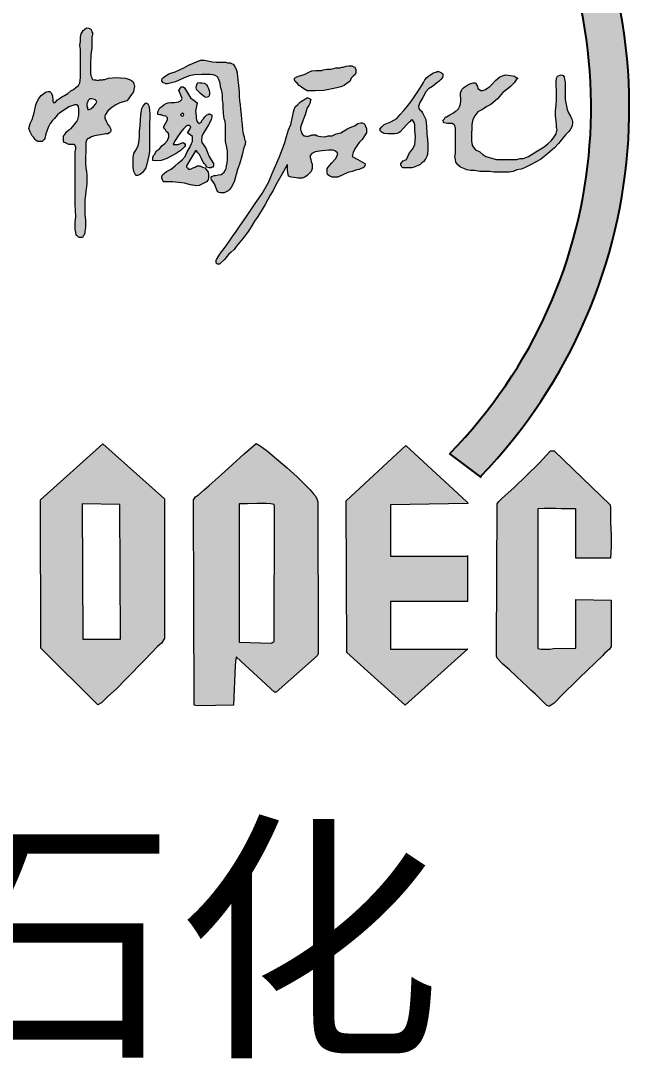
# Model space of a CAD drawing. Extents: x 24843 to 27502, y -10108 to -7552.
# Drawn here: x 27257.91 to 27264.95, y -8410.87 to -8398.87 of the extents above; entities that cross this region are included whole.
import ezdxf

# ---------------------------------------------------------------- set-up
doc = ezdxf.new("R2010")
doc.units = 0
doc.layers.get('0').update_dxf_attribs({"linetype": 'CONTINUOUS'})
doc.styles.add('CORPORATION', font='simhei.ttf')

msp = doc.modelspace()

# ---------------------------------------------------------------- hatches: boundary and pattern name
h = msp.add_hatch(color=1)
h.paths.add_polyline_path([(27262.876, -8403.876), (27263.232, -8404.144, 1.781679), (27252.968, -8401.864), (27253.296, -8401.435, -1.737502)])
h.paths.add_polyline_path([(27253.748, -8402.555), (27253.556, -8403.108, 0.097177), (27255.167, -8404.848), (27255.167, -8404.29, -0.098964)])
h = msp.add_hatch(color=0)
h.paths.add_polyline_path([(27258.939, -8400.091), (27258.921, -8400.068), (27258.905, -8400.039), (27258.893, -8400.01), (27258.886, -8399.998), (27258.886, -8399.981), (27258.886, -8399.969), (27258.893, -8399.952), (27258.921, -8399.911), (27258.968, -8399.871), (27259.014, -8399.842), (27259.06, -8399.819), (27259.101, -8399.807), (27259.142, -8399.796), (27259.159, -8399.772), (27259.177, -8399.749), (27259.193, -8399.72), (27259.217, -8399.691), (27259.223, -8399.662), (27259.228, -8399.628), (27259.223, -8399.598), (27259.212, -8399.575), (27259.193, -8399.558), (27259.17, -8399.547), (27259.124, -8399.534), (27259.067, -8399.529), (27259.021, -8399.523), (27258.974, -8399.529), (27258.927, -8399.534), (27258.886, -8399.547), (27258.869, -8399.547), (27258.858, -8399.553), (27258.84, -8399.553), (27258.823, -8399.553), (27258.8, -8399.558), (27258.782, -8399.553), (27258.759, -8399.553), (27258.742, -8399.547), (27258.736, -8399.534), (27258.73, -8399.518), (27258.725, -8399.5), (27258.719, -8399.476), (27258.719, -8399.43), (27258.719, -8399.372), (27258.725, -8399.262), (27258.736, -8399.181), (27258.736, -8399.141), (27258.736, -8399.094), (27258.736, -8399.06), (27258.742, -8399.025), (27258.742, -8399.007), (27258.736, -8398.996), (27258.73, -8398.979), (27258.725, -8398.967), (27258.702, -8398.955), (27258.672, -8398.95), (27258.655, -8398.967), (27258.637, -8398.979), (27258.625, -8399.002), (27258.614, -8399.019), (27258.603, -8399.06), (27258.603, -8399.107), (27258.597, -8399.152), (27258.603, -8399.199), (27258.603, -8399.269), (27258.603, -8399.337), (27258.603, -8399.407), (27258.603, -8399.471), (27258.603, -8399.529), (27258.597, -8399.587), (27258.58, -8399.616), (27258.551, -8399.639), (27258.522, -8399.662), (27258.493, -8399.68), (27258.458, -8399.709), (27258.418, -8399.732), (27258.389, -8399.749), (27258.36, -8399.767), (27258.337, -8399.783), (27258.313, -8399.813), (27258.302, -8399.813), (27258.29, -8399.813), (27258.29, -8399.807), (27258.284, -8399.802), (27258.284, -8399.79), (27258.279, -8399.732), (27258.261, -8399.697), (27258.249, -8399.686), (27258.232, -8399.686), (27258.209, -8399.691), (27258.18, -8399.709), (27258.151, -8399.732), (27258.122, -8399.767), (27258.104, -8399.802), (27258.088, -8399.842), (27258.069, -8399.935), (27258.046, -8400.01), (27258.023, -8400.056), (27258.006, -8400.114), (27258.018, -8400.144), (27258.046, -8400.201), (27258.064, -8400.218), (27258.081, -8400.242), (27258.093, -8400.254), (27258.111, -8400.265), (27258.127, -8400.265), (27258.151, -8400.265), (27258.162, -8400.265), (27258.174, -8400.254), (27258.185, -8400.242), (27258.192, -8400.23), (27258.203, -8400.178), (27258.214, -8400.144), (27258.232, -8400.102), (27258.255, -8400.056), (27258.279, -8400.021), (27258.302, -8399.998), (27258.337, -8399.958), (27258.365, -8399.935), (27258.406, -8399.905), (27258.47, -8399.865), (27258.504, -8399.853), (27258.539, -8399.842), (27258.551, -8399.842), (27258.562, -8399.842), (27258.574, -8399.848), (27258.58, -8399.859), (27258.586, -8399.894), (27258.586, -8399.923), (27258.586, -8399.958), (27258.58, -8399.981), (27258.574, -8400.01), (27258.562, -8400.033), (27258.533, -8400.074), (27258.498, -8400.114), (27258.47, -8400.132), (27258.441, -8400.155), (27258.429, -8400.173), (27258.418, -8400.189), (27258.406, -8400.201), (27258.406, -8400.218), (27258.406, -8400.242), (27258.406, -8400.254), (27258.412, -8400.276), (27258.423, -8400.276), (27258.446, -8400.288), (27258.47, -8400.3), (27258.498, -8400.3), (27258.522, -8400.3), (27258.533, -8400.3), (27258.539, -8400.305), (27258.544, -8400.317), (27258.551, -8400.328), (27258.551, -8400.351), (27258.544, -8400.386), (27258.544, -8400.439), (27258.544, -8400.485), (27258.544, -8400.549), (27258.544, -8400.589), (27258.544, -8400.734), (27258.544, -8400.861), (27258.544, -8400.996), (27258.551, -8401.134), (27258.544, -8401.198), (27258.544, -8401.279), (27258.551, -8401.32), (27258.556, -8401.348), (27258.567, -8401.359), (27258.58, -8401.371), (27258.591, -8401.378), (27258.603, -8401.378), (27258.62, -8401.378), (27258.632, -8401.371), (27258.637, -8401.359), (27258.649, -8401.342), (27258.655, -8401.308), (27258.661, -8401.261), (27258.661, -8401.174), (27258.655, -8401.105), (27258.655, -8401.053), (27258.655, -8400.996), (27258.655, -8400.938), (27258.661, -8400.885), (27258.667, -8400.838), (27258.672, -8400.791), (27258.678, -8400.746), (27258.678, -8400.7), (27258.678, -8400.653), (27258.672, -8400.613), (27258.667, -8400.572), (27258.661, -8400.519), (27258.661, -8400.45), (27258.667, -8400.375), (27258.667, -8400.317), (27258.667, -8400.276), (27258.672, -8400.254), (27258.678, -8400.242), (27258.69, -8400.23), (27258.702, -8400.23), (27258.73, -8400.212), (27258.765, -8400.201), (27258.835, -8400.189), (27258.898, -8400.178), (27258.921, -8400.178), (27258.939, -8400.166), (27258.95, -8400.155), (27258.956, -8400.144), (27258.956, -8400.132), (27258.95, -8400.114)])
h.paths.add_polyline_path([(27258.702, -8399.894), (27258.69, -8399.894), (27258.684, -8399.882), (27258.684, -8399.871), (27258.678, -8399.859), (27258.678, -8399.83), (27258.684, -8399.813), (27258.695, -8399.79), (27258.714, -8399.772), (27258.736, -8399.772), (27258.765, -8399.778), (27258.777, -8399.783), (27258.782, -8399.79), (27258.788, -8399.796), (27258.794, -8399.807), (27258.782, -8399.83), (27258.753, -8399.859), (27258.725, -8399.888)], flags=16)
h = msp.add_hatch(color=0)
h.paths.add_polyline_path([(27259.403, -8400.23), (27259.403, -8400.178), (27259.403, -8400.114), (27259.403, -8400.051), (27259.408, -8399.998), (27259.408, -8399.952), (27259.403, -8399.9), (27259.397, -8399.853), (27259.385, -8399.83), (27259.362, -8399.819), (27259.345, -8399.836), (27259.327, -8399.859), (27259.316, -8399.882), (27259.309, -8399.905), (27259.304, -8399.958), (27259.298, -8400.016), (27259.293, -8400.079), (27259.287, -8400.144), (27259.287, -8400.212), (27259.281, -8400.276), (27259.27, -8400.317), (27259.246, -8400.364), (27259.223, -8400.404), (27259.212, -8400.45), (27259.212, -8400.496), (27259.212, -8400.561), (27259.223, -8400.613), (27259.24, -8400.653), (27259.246, -8400.658), (27259.263, -8400.658), (27259.293, -8400.647), (27259.321, -8400.624), (27259.345, -8400.595), (27259.362, -8400.572), (27259.373, -8400.526), (27259.385, -8400.479), (27259.397, -8400.428), (27259.403, -8400.386), (27259.403, -8400.34), (27259.403, -8400.3)])
h.paths.add_polyline_path([(27260.087, -8400.647), (27260.08, -8400.619), (27260.063, -8400.595), (27260.045, -8400.572), (27260.016, -8400.561), (27259.987, -8400.549), (27259.953, -8400.549), (27259.93, -8400.561), (27259.907, -8400.572), (27259.877, -8400.584), (27259.854, -8400.584), (27259.843, -8400.572), (27259.838, -8400.572), (27259.831, -8400.561), (27259.831, -8400.549), (27259.883, -8400.462), (27259.935, -8400.375), (27259.941, -8400.375), (27259.947, -8400.375), (27259.964, -8400.398), (27259.982, -8400.416), (27260.005, -8400.462), (27260.022, -8400.503), (27260.034, -8400.519), (27260.052, -8400.537), (27260.068, -8400.561), (27260.092, -8400.572), (27260.103, -8400.572), (27260.115, -8400.572), (27260.126, -8400.561), (27260.138, -8400.561), (27260.144, -8400.537), (27260.144, -8400.519), (27260.115, -8400.479), (27260.092, -8400.439), (27260.074, -8400.393), (27260.057, -8400.351), (27260.045, -8400.328), (27260.029, -8400.305), (27260.01, -8400.276), (27260.005, -8400.254), (27260.01, -8400.207), (27260.022, -8400.173), (27260.052, -8400.132), (27260.087, -8400.074), (27260.103, -8400.039), (27260.115, -8400.01), (27260.126, -8399.981), (27260.126, -8399.958), (27260.121, -8399.958), (27260.11, -8399.952), (27260.098, -8399.946), (27260.087, -8399.946), (27260.08, -8399.952), (27260.068, -8399.958), (27260.045, -8399.981), (27260.029, -8400.004), (27260.01, -8400.021), (27259.999, -8400.044), (27259.987, -8400.051), (27259.982, -8400.056), (27259.971, -8400.051), (27259.964, -8400.044), (27259.953, -8400.033), (27259.947, -8400.016), (27259.941, -8399.993), (27259.941, -8399.969), (27259.935, -8399.916), (27259.941, -8399.877), (27259.947, -8399.853), (27259.953, -8399.825), (27259.953, -8399.819), (27259.919, -8399.79), (27259.877, -8399.761), (27259.843, -8399.702), (27259.808, -8399.644), (27259.791, -8399.633), (27259.767, -8399.633), (27259.756, -8399.651), (27259.744, -8399.674), (27259.756, -8399.709), (27259.773, -8399.749), (27259.78, -8399.767), (27259.773, -8399.783), (27259.761, -8399.796), (27259.738, -8399.807), (27259.691, -8399.813), (27259.646, -8399.813), (27259.617, -8399.819), (27259.594, -8399.825), (27259.57, -8399.842), (27259.547, -8399.859), (27259.524, -8399.877), (27259.512, -8399.9), (27259.5, -8399.923), (27259.5, -8399.952), (27259.519, -8399.958), (27259.536, -8399.958), (27259.565, -8399.969), (27259.594, -8399.974), (27259.6, -8399.981), (27259.611, -8399.993), (27259.611, -8400.004), (27259.611, -8400.016), (27259.589, -8400.056), (27259.57, -8400.091), (27259.57, -8400.102), (27259.576, -8400.121), (27259.589, -8400.132), (27259.6, -8400.155), (27259.617, -8400.166), (27259.623, -8400.178), (27259.628, -8400.189), (27259.628, -8400.212), (27259.611, -8400.254), (27259.582, -8400.288), (27259.547, -8400.317), (27259.519, -8400.351), (27259.484, -8400.375), (27259.461, -8400.416), (27259.449, -8400.428), (27259.442, -8400.45), (27259.442, -8400.473), (27259.442, -8400.485), (27259.489, -8400.491), (27259.536, -8400.485), (27259.605, -8400.462), (27259.71, -8400.404), (27259.756, -8400.375), (27259.796, -8400.34), (27259.808, -8400.328), (27259.814, -8400.317), (27259.814, -8400.3), (27259.808, -8400.288), (27259.791, -8400.276), (27259.761, -8400.288), (27259.733, -8400.3), (27259.71, -8400.3), (27259.691, -8400.3), (27259.675, -8400.3), (27259.691, -8400.265), (27259.733, -8400.201), (27259.773, -8400.144), (27259.802, -8400.114), (27259.819, -8400.097), (27259.843, -8400.079), (27259.854, -8400.079), (27259.866, -8400.079), (27259.877, -8400.091), (27259.883, -8400.097), (27259.866, -8400.132), (27259.843, -8400.166), (27259.872, -8400.189), (27259.901, -8400.207), (27259.901, -8400.23), (27259.901, -8400.265), (27259.889, -8400.288), (27259.872, -8400.328), (27259.838, -8400.386), (27259.814, -8400.439), (27259.78, -8400.479), (27259.738, -8400.514), (27259.698, -8400.549), (27259.652, -8400.584), (27259.6, -8400.613), (27259.553, -8400.653), (27259.547, -8400.67), (27259.547, -8400.688), (27259.553, -8400.711), (27259.559, -8400.717), (27259.57, -8400.734), (27259.582, -8400.734), (27259.623, -8400.734), (27259.669, -8400.734), (27259.738, -8400.74), (27259.808, -8400.746), (27259.877, -8400.768), (27259.947, -8400.78), (27259.976, -8400.775), (27260.022, -8400.752), (27260.063, -8400.734), (27260.08, -8400.711), (27260.087, -8400.677)])
h.paths.add_polyline_path([(27259.791, -8399.974), (27259.773, -8399.969), (27259.761, -8399.958), (27259.773, -8399.946), (27259.785, -8399.935), (27259.796, -8399.946), (27259.802, -8399.952), (27259.796, -8399.958)], flags=16)
h.paths.add_polyline_path([(27260.422, -8399.518), (27260.417, -8399.471), (27260.405, -8399.43), (27260.387, -8399.395), (27260.37, -8399.372), (27260.353, -8399.361), (27260.335, -8399.356), (27260.306, -8399.356), (27260.283, -8399.349), (27260.225, -8399.349), (27260.179, -8399.349), (27260.133, -8399.343), (27260.092, -8399.337), (27260.04, -8399.326), (27259.993, -8399.326), (27259.947, -8399.343), (27259.901, -8399.361), (27259.854, -8399.384), (27259.802, -8399.413), (27259.75, -8399.437), (27259.698, -8399.46), (27259.663, -8399.471), (27259.628, -8399.483), (27259.594, -8399.5), (27259.565, -8399.523), (27259.553, -8399.534), (27259.547, -8399.547), (27259.547, -8399.564), (27259.553, -8399.575), (27259.559, -8399.587), (27259.576, -8399.592), (27259.594, -8399.598), (27259.611, -8399.598), (27259.657, -8399.587), (27259.703, -8399.575), (27259.796, -8399.534), (27259.861, -8399.506), (27259.924, -8399.495), (27260.01, -8399.489), (27260.057, -8399.489), (27260.103, -8399.489), (27260.138, -8399.495), (27260.162, -8399.5), (27260.191, -8399.518), (27260.207, -8399.547), (27260.22, -8399.592), (27260.225, -8399.633), (27260.237, -8399.668), (27260.243, -8399.697), (27260.248, -8399.738), (27260.248, -8399.783), (27260.254, -8399.83), (27260.254, -8399.871), (27260.26, -8399.94), (27260.265, -8400.004), (27260.278, -8400.033), (27260.283, -8400.068), (27260.283, -8400.097), (27260.283, -8400.121), (27260.283, -8400.189), (27260.283, -8400.265), (27260.294, -8400.317), (27260.306, -8400.375), (27260.306, -8400.398), (27260.306, -8400.428), (27260.306, -8400.473), (27260.301, -8400.514), (27260.294, -8400.549), (27260.289, -8400.577), (27260.278, -8400.6), (27260.265, -8400.619), (27260.248, -8400.636), (27260.231, -8400.647), (27260.202, -8400.653), (27260.168, -8400.658), (27260.15, -8400.658), (27260.133, -8400.665), (27260.121, -8400.67), (27260.115, -8400.682), (27260.115, -8400.694), (27260.121, -8400.711), (27260.138, -8400.734), (27260.156, -8400.757), (27260.173, -8400.804), (27260.193, -8400.849), (27260.196, -8400.849), (27260.207, -8400.856), (27260.225, -8400.861), (27260.248, -8400.861), (27260.265, -8400.861), (27260.289, -8400.849), (27260.312, -8400.838), (27260.329, -8400.821), (27260.347, -8400.798), (27260.382, -8400.734), (27260.405, -8400.647), (27260.422, -8400.589), (27260.445, -8400.526), (27260.464, -8400.462), (27260.48, -8400.404), (27260.486, -8400.364), (27260.498, -8400.328), (27260.509, -8400.3), (27260.515, -8400.265), (27260.503, -8400.242), (27260.498, -8400.212), (27260.486, -8400.178), (27260.48, -8400.132), (27260.475, -8400.074), (27260.469, -8400.01), (27260.464, -8399.952), (27260.456, -8399.894), (27260.451, -8399.842), (27260.445, -8399.79), (27260.44, -8399.744), (27260.44, -8399.691), (27260.434, -8399.616)])
h.paths.add_polyline_path([(27260.063, -8399.61), (27260.052, -8399.598), (27260.034, -8399.592), (27260.01, -8399.587), (27259.987, -8399.587), (27259.964, -8399.581), (27259.953, -8399.598), (27259.947, -8399.621), (27259.941, -8399.639), (27259.947, -8399.662), (27259.993, -8399.709), (27260.04, -8399.749), (27260.057, -8399.755), (27260.08, -8399.749), (27260.092, -8399.738), (27260.098, -8399.72), (27260.098, -8399.697), (27260.092, -8399.674), (27260.087, -8399.651), (27260.074, -8399.628)], flags=17)
h = msp.add_hatch(color=0)
h.paths.add_polyline_path([(27261.737, -8399.534), (27261.76, -8399.511), (27261.784, -8399.489), (27261.79, -8399.471), (27261.79, -8399.448), (27261.79, -8399.43), (27261.784, -8399.419), (27261.778, -8399.407), (27261.766, -8399.401), (27261.743, -8399.39), (27261.708, -8399.39), (27261.68, -8399.395), (27261.645, -8399.407), (27261.627, -8399.407), (27261.611, -8399.413), (27261.558, -8399.413), (27261.506, -8399.43), (27261.459, -8399.43), (27261.413, -8399.437), (27261.396, -8399.442), (27261.373, -8399.442), (27261.326, -8399.442), (27261.28, -8399.448), (27261.245, -8399.465), (27261.21, -8399.483), (27261.181, -8399.495), (27261.14, -8399.506), (27261.106, -8399.518), (27261.082, -8399.534), (27261.082, -8399.553), (27261.089, -8399.57), (27261.112, -8399.592), (27261.134, -8399.616), (27261.187, -8399.656), (27261.228, -8399.68), (27261.273, -8399.68), (27261.32, -8399.68), (27261.419, -8399.674), (27261.517, -8399.656), (27261.569, -8399.644), (27261.616, -8399.633), (27261.657, -8399.616), (27261.691, -8399.592), (27261.721, -8399.57)])
h.paths.add_polyline_path([(27261.32, -8400.386), (27261.396, -8400.375), (27261.477, -8400.364), (27261.529, -8400.364), (27261.546, -8400.375), (27261.564, -8400.386), (27261.575, -8400.393), (27261.581, -8400.404), (27261.575, -8400.428), (27261.558, -8400.462), (27261.511, -8400.514), (27261.471, -8400.561), (27261.459, -8400.577), (27261.459, -8400.6), (27261.459, -8400.624), (27261.464, -8400.647), (27261.477, -8400.658), (27261.488, -8400.665), (27261.5, -8400.67), (27261.517, -8400.677), (27261.546, -8400.677), (27261.581, -8400.677), (27261.639, -8400.653), (27261.697, -8400.624), (27261.749, -8400.613), (27261.802, -8400.595), (27261.83, -8400.589), (27261.853, -8400.577), (27261.876, -8400.572), (27261.888, -8400.561), (27261.899, -8400.537), (27261.894, -8400.519), (27261.813, -8400.473), (27261.749, -8400.439), (27261.76, -8400.393), (27261.778, -8400.351), (27261.802, -8400.317), (27261.83, -8400.276), (27261.865, -8400.242), (27261.899, -8400.189), (27261.912, -8400.166), (27261.912, -8400.132), (27261.912, -8400.114), (27261.899, -8400.079), (27261.894, -8400.068), (27261.883, -8400.056), (27261.865, -8400.051), (27261.848, -8400.051), (27261.813, -8400.056), (27261.784, -8400.079), (27261.697, -8400.114), (27261.616, -8400.166), (27261.564, -8400.178), (27261.517, -8400.201), (27261.471, -8400.201), (27261.43, -8400.212), (27261.384, -8400.207), (27261.344, -8400.201), (27261.326, -8400.189), (27261.303, -8400.189), (27261.28, -8400.189), (27261.257, -8400.201), (27261.245, -8400.201), (27261.228, -8400.207), (27261.204, -8400.201), (27261.187, -8400.201), (27261.176, -8400.189), (27261.164, -8400.173), (27261.158, -8400.144), (27261.152, -8400.132), (27261.152, -8400.102), (27261.158, -8400.079), (27261.181, -8400.016), (27261.204, -8399.958), (27261.215, -8399.916), (27261.228, -8399.877), (27261.245, -8399.848), (27261.262, -8399.819), (27261.262, -8399.802), (27261.268, -8399.778), (27261.262, -8399.772), (27261.25, -8399.767), (27261.234, -8399.761), (27261.222, -8399.761), (27261.187, -8399.783), (27261.152, -8399.807), (27261.118, -8399.836), (27261.089, -8399.865), (27261.077, -8399.894), (27261.071, -8399.923), (27261.054, -8399.998), (27261.037, -8400.068), (27261.013, -8400.132), (27260.99, -8400.207), (27260.967, -8400.276), (27260.943, -8400.351), (27260.904, -8400.45), (27260.862, -8400.549), (27260.822, -8400.636), (27260.782, -8400.734), (27260.706, -8400.868), (27260.619, -8400.996), (27260.532, -8401.122), (27260.445, -8401.25), (27260.405, -8401.308), (27260.364, -8401.366), (27260.324, -8401.423), (27260.278, -8401.487), (27260.225, -8401.557), (27260.179, -8401.632), (27260.173, -8401.643), (27260.173, -8401.655), (27260.173, -8401.666), (27260.179, -8401.678), (27260.191, -8401.685), (27260.202, -8401.685), (27260.214, -8401.685), (27260.22, -8401.678), (27260.271, -8401.632), (27260.317, -8401.575), (27260.347, -8401.545), (27260.382, -8401.517), (27260.405, -8401.482), (27260.428, -8401.452), (27260.486, -8401.383), (27260.538, -8401.32), (27260.566, -8401.273), (27260.59, -8401.232), (27260.619, -8401.187), (27260.647, -8401.145), (27260.694, -8401.07), (27260.741, -8400.996), (27260.77, -8400.943), (27260.799, -8400.885), (27260.833, -8400.833), (27260.862, -8400.775), (27260.909, -8400.694), (27260.955, -8400.613), (27260.978, -8400.572), (27260.996, -8400.537), (27261.001, -8400.537), (27261.001, -8400.6), (27261.013, -8400.665), (27261.043, -8400.677), (27261.077, -8400.682), (27261.123, -8400.688), (27261.169, -8400.688), (27261.199, -8400.677), (27261.228, -8400.658), (27261.25, -8400.636), (27261.273, -8400.613), (27261.286, -8400.577), (27261.286, -8400.549), (27261.286, -8400.526), (27261.273, -8400.496), (27261.268, -8400.473), (27261.262, -8400.45), (27261.262, -8400.428), (27261.28, -8400.404)])
h = msp.add_hatch(color=0)
h.paths.add_polyline_path([(27262.56, -8399.935), (27262.549, -8399.916), (27262.531, -8399.9), (27262.52, -8399.882), (27262.514, -8399.859), (27262.531, -8399.813), (27262.566, -8399.755), (27262.601, -8399.691), (27262.63, -8399.656), (27262.677, -8399.628), (27262.728, -8399.587), (27262.751, -8399.57), (27262.774, -8399.547), (27262.793, -8399.523), (27262.798, -8399.506), (27262.798, -8399.495), (27262.798, -8399.483), (27262.787, -8399.476), (27262.78, -8399.471), (27262.758, -8399.46), (27262.735, -8399.453), (27262.735, -8399.46), (27262.728, -8399.46), (27262.723, -8399.46), (27262.716, -8399.465), (27262.688, -8399.471), (27262.658, -8399.489), (27262.635, -8399.506), (27262.612, -8399.523), (27262.589, -8399.553), (27262.572, -8399.581), (27262.537, -8399.639), (27262.502, -8399.697), (27262.462, -8399.755), (27262.427, -8399.807), (27262.386, -8399.859), (27262.346, -8399.905), (27262.305, -8399.952), (27262.265, -8399.998), (27262.195, -8400.039), (27262.12, -8400.068), (27262.09, -8400.097), (27262.067, -8400.121), (27262.074, -8400.144), (27262.085, -8400.155), (27262.103, -8400.166), (27262.12, -8400.173), (27262.161, -8400.178), (27262.201, -8400.178), (27262.236, -8400.178), (27262.265, -8400.173), (27262.288, -8400.166), (27262.305, -8400.155), (27262.339, -8400.114), (27262.375, -8400.074), (27262.392, -8400.056), (27262.41, -8400.039), (27262.421, -8400.033), (27262.427, -8400.021), (27262.439, -8400.016), (27262.45, -8400.021), (27262.467, -8400.044), (27262.474, -8400.074), (27262.474, -8400.102), (27262.474, -8400.132), (27262.479, -8400.212), (27262.474, -8400.3), (27262.45, -8400.351), (27262.41, -8400.398), (27262.392, -8400.439), (27262.375, -8400.473), (27262.339, -8400.491), (27262.311, -8400.519), (27262.311, -8400.537), (27262.316, -8400.549), (27262.323, -8400.561), (27262.334, -8400.572), (27262.369, -8400.572), (27262.404, -8400.572), (27262.439, -8400.572), (27262.467, -8400.561), (27262.502, -8400.549), (27262.531, -8400.537), (27262.555, -8400.514), (27262.577, -8400.496), (27262.589, -8400.479), (27262.601, -8400.462), (27262.612, -8400.439), (27262.618, -8400.416), (27262.624, -8400.351), (27262.624, -8400.3), (27262.618, -8400.242), (27262.612, -8400.178), (27262.607, -8400.091), (27262.601, -8400.01), (27262.583, -8399.974)])
h.paths.add_polyline_path([(27263.169, -8399.969), (27263.203, -8399.923), (27263.256, -8399.894), (27263.308, -8399.859), (27263.354, -8399.836), (27263.43, -8399.772), (27263.493, -8399.697), (27263.539, -8399.662), (27263.58, -8399.628), (27263.603, -8399.604), (27263.621, -8399.587), (27263.638, -8399.564), (27263.655, -8399.541), (27263.661, -8399.541), (27263.661, -8399.529), (27263.644, -8399.523), (27263.626, -8399.511), (27263.58, -8399.5), (27263.522, -8399.495), (27263.487, -8399.506), (27263.458, -8399.518), (27263.406, -8399.558), (27263.366, -8399.604), (27263.342, -8399.628), (27263.319, -8399.644), (27263.291, -8399.662), (27263.261, -8399.674), (27263.238, -8399.674), (27263.221, -8399.662), (27263.203, -8399.651), (27263.198, -8399.628), (27263.186, -8399.61), (27263.18, -8399.592), (27263.169, -8399.587), (27263.151, -8399.587), (27263.111, -8399.598), (27263.076, -8399.616), (27263.053, -8399.633), (27263.035, -8399.644), (27263.018, -8399.662), (27263.012, -8399.674), (27263, -8399.702), (27263, -8399.732), (27263.007, -8399.767), (27263.007, -8399.796), (27263, -8399.83), (27262.989, -8399.865), (27262.978, -8399.888), (27262.96, -8399.905), (27262.942, -8399.916), (27262.919, -8399.935), (27262.879, -8399.958), (27262.839, -8399.981), (27262.827, -8399.981), (27262.816, -8400.004), (27262.804, -8400.016), (27262.798, -8400.021), (27262.804, -8400.039), (27262.809, -8400.051), (27262.85, -8400.056), (27262.89, -8400.056), (27262.907, -8400.056), (27262.926, -8400.068), (27262.937, -8400.079), (27262.942, -8400.114), (27262.942, -8400.178), (27262.942, -8400.242), (27262.942, -8400.305), (27262.942, -8400.375), (27262.942, -8400.404), (27262.937, -8400.439), (27262.942, -8400.473), (27262.949, -8400.503), (27262.971, -8400.537), (27263, -8400.561), (27263.042, -8400.577), (27263.076, -8400.595), (27263.117, -8400.6), (27263.163, -8400.6), (27263.227, -8400.613), (27263.291, -8400.613), (27263.342, -8400.613), (27263.389, -8400.619), (27263.475, -8400.619), (27263.563, -8400.619), (27263.61, -8400.613), (27263.655, -8400.595), (27263.702, -8400.584), (27263.743, -8400.572), (27263.812, -8400.537), (27263.87, -8400.503), (27263.928, -8400.473), (27263.986, -8400.428), (27264.037, -8400.386), (27264.089, -8400.34), (27264.136, -8400.288), (27264.183, -8400.23), (27264.217, -8400.189), (27264.252, -8400.155), (27264.27, -8400.132), (27264.287, -8400.102), (27264.293, -8400.079), (27264.299, -8400.056), (27264.299, -8400.039), (27264.293, -8400.016), (27264.287, -8399.998), (27264.275, -8399.974), (27264.252, -8399.935), (27264.236, -8399.894), (27264.223, -8399.836), (27264.212, -8399.778), (27264.212, -8399.714), (27264.212, -8399.628), (27264.212, -8399.581), (27264.206, -8399.547), (27264.2, -8399.518), (27264.189, -8399.5), (27264.165, -8399.495), (27264.142, -8399.5), (27264.125, -8399.511), (27264.113, -8399.534), (27264.108, -8399.575), (27264.108, -8399.621), (27264.113, -8399.668), (27264.113, -8399.709), (27264.113, -8399.778), (27264.108, -8399.842), (27264.101, -8399.911), (27264.101, -8399.974), (27264.108, -8400.021), (27264.113, -8400.079), (27264.113, -8400.102), (27264.119, -8400.132), (27264.113, -8400.155), (27264.108, -8400.178), (27264.084, -8400.212), (27264.055, -8400.254), (27264.015, -8400.288), (27263.968, -8400.328), (27263.875, -8400.386), (27263.788, -8400.439), (27263.759, -8400.45), (27263.731, -8400.462), (27263.691, -8400.462), (27263.655, -8400.473), (27263.61, -8400.473), (27263.557, -8400.473), (27263.51, -8400.473), (27263.458, -8400.473), (27263.418, -8400.473), (27263.377, -8400.462), (27263.337, -8400.45), (27263.296, -8400.439), (27263.261, -8400.416), (27263.227, -8400.386), (27263.203, -8400.375), (27263.18, -8400.364), (27263.157, -8400.34), (27263.14, -8400.317), (27263.134, -8400.288), (27263.128, -8400.254), (27263.128, -8400.207), (27263.128, -8400.173), (27263.134, -8400.114), (27263.134, -8400.068), (27263.145, -8400.01)])
h = msp.add_hatch(color=0)
h.paths.add_polyline_path([(27259.576, -8404.402), (27258.863, -8403.765), (27258.14, -8404.414), (27258.146, -8406.128), (27258.805, -8406.783), (27258.846, -8406.76), (27258.921, -8406.69), (27259.021, -8406.598), (27259.13, -8406.488), (27259.351, -8406.261), (27259.495, -8406.111), (27259.542, -8406.07), (27259.576, -8406.018)])
h.paths.add_polyline_path([(27258.625, -8404.46), (27259.06, -8404.466), (27259.067, -8406.025), (27258.632, -8406.025)], flags=16)
h = msp.add_hatch(color=0)
h.paths.add_polyline_path([(27261.35, -8404.472), (27261.35, -8404.437), (27261.338, -8404.402), (27261.326, -8404.372), (27261.297, -8404.338), (27261.262, -8404.298), (27261.215, -8404.251), (27261.112, -8404.147), (27260.996, -8404.042), (27260.874, -8403.938), (27260.77, -8403.851), (27260.683, -8403.788), (27260.636, -8403.759), (27260.498, -8403.881), (27260.364, -8404.002), (27260.231, -8404.123), (27260.092, -8404.245), (27260.034, -8404.298), (27259.971, -8404.356), (27259.935, -8404.379), (27259.912, -8404.414), (27259.919, -8406.79), (27259.959, -8406.795), (27260.375, -8406.79), (27260.393, -8406.332), (27260.399, -8406.285), (27260.405, -8406.233), (27260.411, -8406.233), (27260.851, -8406.638), (27260.868, -8406.638), (27261.344, -8406.216), (27261.355, -8406.192), (27261.355, -8406.158), (27261.355, -8406.122), (27261.355, -8406.094)])
h.paths.add_polyline_path([(27260.44, -8406.059), (27260.44, -8404.466), (27260.44, -8404.46), (27260.538, -8404.46), (27260.647, -8404.454), (27260.7, -8404.454), (27260.752, -8404.454), (27260.805, -8404.46), (27260.846, -8404.466), (27260.851, -8404.489), (27260.851, -8404.512), (27260.846, -8406.048), (27260.828, -8406.064), (27260.81, -8406.07)], flags=16)
for points in [[(27262.19, -8405.59), (27263.081, -8405.59), (27263.081, -8405.063), (27262.19, -8405.063), (27262.19, -8404.472), (27263.088, -8404.454), (27263.088, -8404.449), (27263.076, -8404.437), (27262.369, -8403.782), (27261.68, -8404.425), (27261.685, -8406.18), (27262.363, -8406.79), (27263.081, -8406.14), (27262.19, -8406.14)], [(27263.898, -8404.518), (27263.968, -8404.512), (27264.032, -8404.512), (27264.101, -8404.512), (27264.171, -8404.518), (27264.258, -8404.518), (27264.338, -8404.518), (27264.338, -8405.086), (27264.739, -8405.086), (27264.745, -8404.952), (27264.745, -8404.813), (27264.739, -8404.68), (27264.739, -8404.547), (27264.739, -8404.506), (27264.733, -8404.472), (27264.084, -8403.846), (27264.066, -8403.846), (27264.044, -8403.846), (27263.91, -8403.99), (27263.765, -8404.13), (27263.621, -8404.268), (27263.475, -8404.402), (27263.447, -8404.43), (27263.424, -8404.46), (27263.418, -8406.128), (27263.418, -8406.158), (27263.418, -8406.187), (27263.418, -8406.222), (27263.424, -8406.245), (27263.493, -8406.313), (27263.568, -8406.378), (27263.644, -8406.452), (27263.719, -8406.523), (27263.771, -8406.569), (27263.817, -8406.615), (27263.87, -8406.662), (27263.916, -8406.709), (27263.94, -8406.731), (27263.968, -8406.76), (27263.998, -8406.79), (27264.02, -8406.801), (27264.032, -8406.801), (27264.05, -8406.79), (27264.084, -8406.766), (27264.119, -8406.731), (27264.159, -8406.69), (27264.241, -8406.609), (27264.293, -8406.557), (27264.38, -8406.471), (27264.472, -8406.383), (27264.559, -8406.297), (27264.646, -8406.216), (27264.669, -8406.192), (27264.699, -8406.164), (27264.727, -8406.14), (27264.745, -8406.111), (27264.745, -8405.572), (27264.338, -8405.566), (27264.338, -8406.128), (27264.078, -8406.134), (27264.037, -8406.14), (27263.986, -8406.14), (27263.934, -8406.14), (27263.898, -8406.134)]]:
    msp.add_hatch(color=0).paths.add_polyline_path(points)

# ---------------------------------------------------------------- linework, layer by layer
at = {"color": 1}
msp.add_line((27263.244, -8404.153), (27262.876, -8403.876), dxfattribs=at)
at = {"color": 0, "lineweight": 0}
for points in [[(27258.672, -8398.95), (27258.702, -8398.955), (27258.725, -8398.967), (27258.73, -8398.979), (27258.736, -8398.996), (27258.742, -8399.007), (27258.742, -8399.025), (27258.736, -8399.06), (27258.736, -8399.094), (27258.736, -8399.141), (27258.736, -8399.181), (27258.725, -8399.262), (27258.719, -8399.372), (27258.719, -8399.43), (27258.719, -8399.476), (27258.725, -8399.5), (27258.73, -8399.518), (27258.736, -8399.534), (27258.742, -8399.547), (27258.759, -8399.553), (27258.782, -8399.553), (27258.8, -8399.558), (27258.823, -8399.553), (27258.84, -8399.553), (27258.858, -8399.553), (27258.869, -8399.547), (27258.886, -8399.547), (27258.927, -8399.534), (27258.974, -8399.529), (27259.021, -8399.523), (27259.067, -8399.529), (27259.124, -8399.534), (27259.17, -8399.547), (27259.193, -8399.558), (27259.212, -8399.575), (27259.223, -8399.598), (27259.228, -8399.628), (27259.223, -8399.662), (27259.217, -8399.691), (27259.193, -8399.72), (27259.177, -8399.749), (27259.159, -8399.772), (27259.142, -8399.796), (27259.101, -8399.807), (27259.06, -8399.819), (27259.014, -8399.842), (27258.968, -8399.871), (27258.921, -8399.911), (27258.893, -8399.952), (27258.886, -8399.969), (27258.886, -8399.981), (27258.886, -8399.998), (27258.893, -8400.01), (27258.905, -8400.039), (27258.921, -8400.068), (27258.939, -8400.091), (27258.95, -8400.114), (27258.956, -8400.132), (27258.956, -8400.144), (27258.95, -8400.155), (27258.939, -8400.166), (27258.921, -8400.178), (27258.898, -8400.178), (27258.835, -8400.189), (27258.765, -8400.201), (27258.73, -8400.212), (27258.702, -8400.23), (27258.69, -8400.23), (27258.678, -8400.242), (27258.672, -8400.254), (27258.667, -8400.276), (27258.667, -8400.317), (27258.667, -8400.375), (27258.661, -8400.45), (27258.661, -8400.519), (27258.667, -8400.572), (27258.672, -8400.613), (27258.678, -8400.653), (27258.678, -8400.7), (27258.678, -8400.746), (27258.672, -8400.791), (27258.667, -8400.838), (27258.661, -8400.885), (27258.655, -8400.938), (27258.655, -8400.996), (27258.655, -8401.053), (27258.655, -8401.105), (27258.661, -8401.174), (27258.661, -8401.261), (27258.655, -8401.308), (27258.649, -8401.342), (27258.637, -8401.359), (27258.632, -8401.371), (27258.62, -8401.378), (27258.603, -8401.378), (27258.591, -8401.378), (27258.58, -8401.371), (27258.567, -8401.359), (27258.556, -8401.348), (27258.551, -8401.32), (27258.544, -8401.279), (27258.544, -8401.198), (27258.551, -8401.134), (27258.544, -8400.996), (27258.544, -8400.861), (27258.544, -8400.734), (27258.544, -8400.589), (27258.544, -8400.549), (27258.544, -8400.485), (27258.544, -8400.439), (27258.544, -8400.386), (27258.551, -8400.351), (27258.551, -8400.328), (27258.544, -8400.317), (27258.539, -8400.305), (27258.533, -8400.3), (27258.522, -8400.3), (27258.498, -8400.3), (27258.47, -8400.3), (27258.446, -8400.288), (27258.423, -8400.276), (27258.412, -8400.276), (27258.406, -8400.254), (27258.406, -8400.242), (27258.406, -8400.218), (27258.406, -8400.201), (27258.418, -8400.189), (27258.429, -8400.173), (27258.441, -8400.155), (27258.47, -8400.132), (27258.498, -8400.114), (27258.533, -8400.074), (27258.562, -8400.033), (27258.574, -8400.01), (27258.58, -8399.981), (27258.586, -8399.958), (27258.586, -8399.923), (27258.586, -8399.894), (27258.58, -8399.859), (27258.574, -8399.848), (27258.562, -8399.842), (27258.551, -8399.842), (27258.539, -8399.842), (27258.504, -8399.853), (27258.47, -8399.865), (27258.406, -8399.905), (27258.365, -8399.935), (27258.337, -8399.958), (27258.302, -8399.998), (27258.279, -8400.021), (27258.255, -8400.056), (27258.232, -8400.102), (27258.214, -8400.144), (27258.203, -8400.178), (27258.192, -8400.23), (27258.185, -8400.242), (27258.174, -8400.254), (27258.162, -8400.265), (27258.151, -8400.265), (27258.127, -8400.265), (27258.111, -8400.265), (27258.093, -8400.254), (27258.081, -8400.242), (27258.064, -8400.218), (27258.046, -8400.201), (27258.018, -8400.144), (27258.006, -8400.114), (27258.023, -8400.056), (27258.046, -8400.01), (27258.069, -8399.935), (27258.088, -8399.842), (27258.104, -8399.802), (27258.122, -8399.767), (27258.151, -8399.732), (27258.18, -8399.709), (27258.209, -8399.691), (27258.232, -8399.686), (27258.249, -8399.686), (27258.261, -8399.697), (27258.279, -8399.732), (27258.284, -8399.79), (27258.284, -8399.802), (27258.29, -8399.807), (27258.29, -8399.813), (27258.302, -8399.813), (27258.313, -8399.813), (27258.337, -8399.783), (27258.36, -8399.767), (27258.389, -8399.749), (27258.418, -8399.732), (27258.458, -8399.709), (27258.493, -8399.68), (27258.522, -8399.662), (27258.551, -8399.639), (27258.58, -8399.616), (27258.597, -8399.587), (27258.603, -8399.529), (27258.603, -8399.471), (27258.603, -8399.407), (27258.603, -8399.337), (27258.603, -8399.269), (27258.603, -8399.199), (27258.597, -8399.152), (27258.603, -8399.107), (27258.603, -8399.06), (27258.614, -8399.019), (27258.625, -8399.002), (27258.637, -8398.979), (27258.655, -8398.967), (27258.672, -8398.95)], [(27259.993, -8399.326), (27260.04, -8399.326), (27260.092, -8399.337), (27260.133, -8399.343), (27260.179, -8399.349), (27260.225, -8399.349), (27260.283, -8399.349), (27260.306, -8399.356), (27260.335, -8399.356), (27260.353, -8399.361), (27260.37, -8399.372), (27260.387, -8399.395), (27260.405, -8399.43), (27260.417, -8399.471), (27260.422, -8399.518), (27260.434, -8399.616), (27260.44, -8399.691), (27260.44, -8399.744), (27260.445, -8399.79), (27260.451, -8399.842), (27260.456, -8399.894), (27260.464, -8399.952), (27260.469, -8400.01), (27260.475, -8400.074), (27260.48, -8400.132), (27260.486, -8400.178), (27260.498, -8400.212), (27260.503, -8400.242), (27260.515, -8400.265), (27260.509, -8400.3), (27260.498, -8400.328), (27260.486, -8400.364), (27260.48, -8400.404), (27260.464, -8400.462), (27260.445, -8400.526), (27260.422, -8400.589), (27260.405, -8400.647), (27260.382, -8400.734), (27260.347, -8400.798), (27260.329, -8400.821), (27260.312, -8400.838), (27260.289, -8400.849), (27260.265, -8400.861), (27260.248, -8400.861), (27260.225, -8400.861), (27260.207, -8400.856), (27260.196, -8400.849), (27260.191, -8400.849), (27260.191, -8400.844), (27260.173, -8400.804), (27260.156, -8400.757), (27260.138, -8400.734), (27260.121, -8400.711), (27260.115, -8400.694), (27260.115, -8400.682), (27260.121, -8400.67), (27260.133, -8400.665), (27260.15, -8400.658), (27260.168, -8400.658), (27260.202, -8400.653), (27260.231, -8400.647), (27260.248, -8400.636), (27260.265, -8400.619), (27260.278, -8400.6), (27260.289, -8400.577), (27260.294, -8400.549), (27260.301, -8400.514), (27260.306, -8400.473), (27260.306, -8400.428), (27260.306, -8400.398), (27260.306, -8400.375), (27260.294, -8400.317), (27260.283, -8400.265), (27260.283, -8400.189), (27260.283, -8400.121), (27260.283, -8400.097), (27260.283, -8400.068), (27260.278, -8400.033), (27260.265, -8400.004), (27260.26, -8399.94), (27260.254, -8399.871), (27260.254, -8399.83), (27260.248, -8399.783), (27260.248, -8399.738), (27260.243, -8399.697), (27260.237, -8399.668), (27260.225, -8399.633), (27260.22, -8399.592), (27260.207, -8399.547), (27260.191, -8399.518), (27260.162, -8399.5), (27260.138, -8399.495), (27260.103, -8399.489), (27260.057, -8399.489), (27260.01, -8399.489), (27259.924, -8399.495), (27259.861, -8399.506), (27259.796, -8399.534), (27259.703, -8399.575), (27259.657, -8399.587), (27259.611, -8399.598), (27259.594, -8399.598), (27259.576, -8399.592), (27259.559, -8399.587), (27259.553, -8399.575), (27259.547, -8399.564), (27259.547, -8399.547), (27259.553, -8399.534), (27259.565, -8399.523), (27259.594, -8399.5), (27259.628, -8399.483), (27259.663, -8399.471), (27259.698, -8399.46), (27259.75, -8399.437), (27259.802, -8399.413), (27259.854, -8399.384), (27259.901, -8399.361), (27259.947, -8399.343), (27259.993, -8399.326)], [(27261.708, -8399.39), (27261.743, -8399.39), (27261.766, -8399.401), (27261.778, -8399.407), (27261.784, -8399.419), (27261.79, -8399.43), (27261.79, -8399.448), (27261.79, -8399.471), (27261.784, -8399.489), (27261.76, -8399.511), (27261.737, -8399.534), (27261.721, -8399.57), (27261.691, -8399.592), (27261.657, -8399.616), (27261.616, -8399.633), (27261.569, -8399.644), (27261.517, -8399.656), (27261.419, -8399.674), (27261.32, -8399.68), (27261.273, -8399.68), (27261.228, -8399.68), (27261.187, -8399.656), (27261.134, -8399.616), (27261.112, -8399.592), (27261.089, -8399.57), (27261.082, -8399.553), (27261.082, -8399.534), (27261.106, -8399.518), (27261.14, -8399.506), (27261.181, -8399.495), (27261.21, -8399.483), (27261.245, -8399.465), (27261.28, -8399.448), (27261.326, -8399.442), (27261.373, -8399.442), (27261.396, -8399.442), (27261.413, -8399.437), (27261.459, -8399.43), (27261.506, -8399.43), (27261.558, -8399.413), (27261.611, -8399.413), (27261.627, -8399.407), (27261.645, -8399.407), (27261.68, -8399.395), (27261.708, -8399.39)], [(27262.735, -8399.453), (27262.758, -8399.46), (27262.78, -8399.471), (27262.787, -8399.476), (27262.798, -8399.483), (27262.798, -8399.495), (27262.798, -8399.506), (27262.793, -8399.523), (27262.774, -8399.547), (27262.751, -8399.57), (27262.728, -8399.587), (27262.677, -8399.628), (27262.63, -8399.656), (27262.601, -8399.691), (27262.566, -8399.755), (27262.531, -8399.813), (27262.514, -8399.859), (27262.52, -8399.882), (27262.531, -8399.9), (27262.549, -8399.916), (27262.56, -8399.935), (27262.583, -8399.974), (27262.601, -8400.01), (27262.607, -8400.091), (27262.612, -8400.178), (27262.618, -8400.242), (27262.624, -8400.3), (27262.624, -8400.351), (27262.618, -8400.416), (27262.612, -8400.439), (27262.601, -8400.462), (27262.589, -8400.479), (27262.577, -8400.496), (27262.555, -8400.514), (27262.531, -8400.537), (27262.502, -8400.549), (27262.467, -8400.561), (27262.439, -8400.572), (27262.404, -8400.572), (27262.369, -8400.572), (27262.334, -8400.572), (27262.323, -8400.561), (27262.316, -8400.549), (27262.311, -8400.537), (27262.311, -8400.519), (27262.339, -8400.491), (27262.375, -8400.473), (27262.392, -8400.439), (27262.41, -8400.398), (27262.45, -8400.351), (27262.474, -8400.3), (27262.479, -8400.212), (27262.474, -8400.132), (27262.474, -8400.102), (27262.474, -8400.074), (27262.467, -8400.044), (27262.45, -8400.021), (27262.439, -8400.016), (27262.427, -8400.021), (27262.421, -8400.033), (27262.41, -8400.039), (27262.392, -8400.056), (27262.375, -8400.074), (27262.339, -8400.114), (27262.305, -8400.155), (27262.288, -8400.166), (27262.265, -8400.173), (27262.236, -8400.178), (27262.201, -8400.178), (27262.161, -8400.178), (27262.12, -8400.173), (27262.103, -8400.166), (27262.085, -8400.155), (27262.074, -8400.144), (27262.067, -8400.121), (27262.09, -8400.097), (27262.12, -8400.068), (27262.195, -8400.039), (27262.265, -8399.998), (27262.305, -8399.952), (27262.346, -8399.905), (27262.386, -8399.859), (27262.427, -8399.807), (27262.462, -8399.755), (27262.502, -8399.697), (27262.537, -8399.639), (27262.572, -8399.581), (27262.589, -8399.553), (27262.612, -8399.523), (27262.635, -8399.506), (27262.658, -8399.489), (27262.688, -8399.471), (27262.716, -8399.465), (27262.723, -8399.46), (27262.728, -8399.46), (27262.735, -8399.46), (27262.735, -8399.453)], [(27263.522, -8399.495), (27263.58, -8399.5), (27263.626, -8399.511), (27263.644, -8399.523), (27263.661, -8399.529), (27263.661, -8399.541), (27263.655, -8399.541), (27263.638, -8399.564), (27263.621, -8399.587), (27263.603, -8399.604), (27263.58, -8399.628), (27263.539, -8399.662), (27263.493, -8399.697), (27263.43, -8399.772), (27263.354, -8399.836), (27263.308, -8399.859), (27263.256, -8399.894), (27263.203, -8399.923), (27263.169, -8399.969), (27263.145, -8400.01), (27263.134, -8400.068), (27263.134, -8400.114), (27263.128, -8400.173), (27263.128, -8400.207), (27263.128, -8400.254), (27263.134, -8400.288), (27263.14, -8400.317), (27263.157, -8400.34), (27263.18, -8400.364), (27263.203, -8400.375), (27263.227, -8400.386), (27263.261, -8400.416), (27263.296, -8400.439), (27263.337, -8400.45), (27263.377, -8400.462), (27263.418, -8400.473), (27263.458, -8400.473), (27263.51, -8400.473), (27263.557, -8400.473), (27263.61, -8400.473), (27263.655, -8400.473), (27263.691, -8400.462), (27263.731, -8400.462), (27263.759, -8400.45), (27263.788, -8400.439), (27263.875, -8400.386), (27263.968, -8400.328), (27264.015, -8400.288), (27264.055, -8400.254), (27264.084, -8400.212), (27264.108, -8400.178), (27264.113, -8400.155), (27264.119, -8400.132), (27264.113, -8400.102), (27264.113, -8400.079), (27264.108, -8400.021), (27264.101, -8399.974), (27264.101, -8399.911), (27264.108, -8399.842), (27264.113, -8399.778), (27264.113, -8399.709), (27264.113, -8399.668), (27264.108, -8399.621), (27264.108, -8399.575), (27264.113, -8399.534), (27264.125, -8399.511), (27264.142, -8399.5), (27264.165, -8399.495), (27264.189, -8399.5), (27264.2, -8399.518), (27264.206, -8399.547), (27264.212, -8399.581), (27264.212, -8399.628), (27264.212, -8399.714), (27264.212, -8399.778), (27264.223, -8399.836), (27264.236, -8399.894), (27264.252, -8399.935), (27264.275, -8399.974), (27264.287, -8399.998), (27264.293, -8400.016), (27264.299, -8400.039), (27264.299, -8400.056), (27264.293, -8400.079), (27264.287, -8400.102), (27264.27, -8400.132), (27264.252, -8400.155), (27264.217, -8400.189), (27264.183, -8400.23), (27264.136, -8400.288), (27264.089, -8400.34), (27264.037, -8400.386), (27263.986, -8400.428), (27263.928, -8400.473), (27263.87, -8400.503), (27263.812, -8400.537), (27263.743, -8400.572), (27263.702, -8400.584), (27263.655, -8400.595), (27263.61, -8400.613), (27263.563, -8400.619), (27263.475, -8400.619), (27263.389, -8400.619), (27263.342, -8400.613), (27263.291, -8400.613), (27263.227, -8400.613), (27263.163, -8400.6), (27263.117, -8400.6), (27263.076, -8400.595), (27263.042, -8400.577), (27263, -8400.561), (27262.971, -8400.537), (27262.949, -8400.503), (27262.942, -8400.473), (27262.937, -8400.439), (27262.942, -8400.404), (27262.942, -8400.375), (27262.942, -8400.305), (27262.942, -8400.242), (27262.942, -8400.178), (27262.942, -8400.114), (27262.937, -8400.079), (27262.926, -8400.068), (27262.907, -8400.056), (27262.89, -8400.056), (27262.85, -8400.056), (27262.809, -8400.051), (27262.804, -8400.039), (27262.798, -8400.021), (27262.804, -8400.016), (27262.816, -8400.004), (27262.827, -8399.981), (27262.839, -8399.981), (27262.879, -8399.958), (27262.919, -8399.935), (27262.942, -8399.916), (27262.96, -8399.905), (27262.978, -8399.888), (27262.989, -8399.865), (27263, -8399.83), (27263.007, -8399.796), (27263.007, -8399.767), (27263, -8399.732), (27263, -8399.702), (27263.012, -8399.674), (27263.018, -8399.662), (27263.035, -8399.644), (27263.053, -8399.633), (27263.076, -8399.616), (27263.111, -8399.598), (27263.151, -8399.587), (27263.169, -8399.587), (27263.18, -8399.592), (27263.186, -8399.61), (27263.198, -8399.628), (27263.203, -8399.651), (27263.221, -8399.662), (27263.238, -8399.674), (27263.261, -8399.674), (27263.291, -8399.662), (27263.319, -8399.644), (27263.342, -8399.628), (27263.366, -8399.604), (27263.406, -8399.558), (27263.458, -8399.518), (27263.487, -8399.506), (27263.522, -8399.495)], [(27259.767, -8399.633), (27259.791, -8399.633), (27259.808, -8399.644), (27259.843, -8399.702), (27259.877, -8399.761), (27259.919, -8399.79), (27259.953, -8399.819), (27259.953, -8399.825), (27259.947, -8399.853), (27259.941, -8399.877), (27259.935, -8399.916), (27259.941, -8399.969), (27259.941, -8399.993), (27259.947, -8400.016), (27259.953, -8400.033), (27259.964, -8400.044), (27259.971, -8400.051), (27259.982, -8400.056), (27259.987, -8400.051), (27259.999, -8400.044), (27260.01, -8400.021), (27260.029, -8400.004), (27260.045, -8399.981), (27260.068, -8399.958), (27260.08, -8399.952), (27260.087, -8399.946), (27260.098, -8399.946), (27260.11, -8399.952), (27260.121, -8399.958), (27260.126, -8399.958), (27260.126, -8399.981), (27260.115, -8400.01), (27260.103, -8400.039), (27260.087, -8400.074), (27260.052, -8400.132), (27260.022, -8400.173), (27260.01, -8400.207), (27260.005, -8400.254), (27260.01, -8400.276), (27260.029, -8400.305), (27260.045, -8400.328), (27260.057, -8400.351), (27260.074, -8400.393), (27260.092, -8400.439), (27260.115, -8400.479), (27260.144, -8400.519), (27260.144, -8400.537), (27260.138, -8400.561), (27260.126, -8400.561), (27260.115, -8400.572), (27260.103, -8400.572), (27260.092, -8400.572), (27260.068, -8400.561), (27260.052, -8400.537), (27260.034, -8400.519), (27260.022, -8400.503), (27260.005, -8400.462), (27259.982, -8400.416), (27259.964, -8400.398), (27259.947, -8400.375), (27259.941, -8400.375), (27259.935, -8400.375), (27259.883, -8400.462), (27259.831, -8400.549), (27259.831, -8400.561), (27259.838, -8400.572), (27259.843, -8400.572), (27259.854, -8400.584), (27259.877, -8400.584), (27259.907, -8400.572), (27259.93, -8400.561), (27259.953, -8400.549), (27259.987, -8400.549), (27260.016, -8400.561), (27260.045, -8400.572), (27260.063, -8400.595), (27260.08, -8400.619), (27260.087, -8400.647), (27260.087, -8400.677), (27260.08, -8400.711), (27260.063, -8400.734), (27260.022, -8400.752), (27259.976, -8400.775), (27259.947, -8400.78), (27259.877, -8400.768), (27259.808, -8400.746), (27259.738, -8400.74), (27259.669, -8400.734), (27259.623, -8400.734), (27259.582, -8400.734), (27259.57, -8400.734), (27259.559, -8400.717), (27259.553, -8400.711), (27259.547, -8400.688), (27259.547, -8400.67), (27259.553, -8400.653), (27259.6, -8400.613), (27259.652, -8400.584), (27259.698, -8400.549), (27259.738, -8400.514), (27259.78, -8400.479), (27259.814, -8400.439), (27259.838, -8400.386), (27259.872, -8400.328), (27259.889, -8400.288), (27259.901, -8400.265), (27259.901, -8400.23), (27259.901, -8400.207), (27259.872, -8400.189), (27259.843, -8400.166), (27259.866, -8400.132), (27259.883, -8400.097), (27259.877, -8400.091), (27259.866, -8400.079), (27259.854, -8400.079), (27259.843, -8400.079), (27259.819, -8400.097), (27259.802, -8400.114), (27259.773, -8400.144), (27259.733, -8400.201), (27259.691, -8400.265), (27259.675, -8400.3), (27259.691, -8400.3), (27259.71, -8400.3), (27259.733, -8400.3), (27259.761, -8400.288), (27259.791, -8400.276), (27259.808, -8400.288), (27259.814, -8400.3), (27259.814, -8400.317), (27259.808, -8400.328), (27259.796, -8400.34), (27259.756, -8400.375), (27259.71, -8400.404), (27259.605, -8400.462), (27259.536, -8400.485), (27259.489, -8400.491), (27259.442, -8400.485), (27259.442, -8400.473), (27259.442, -8400.45), (27259.449, -8400.428), (27259.461, -8400.416), (27259.484, -8400.375), (27259.519, -8400.351), (27259.547, -8400.317), (27259.582, -8400.288), (27259.611, -8400.254), (27259.628, -8400.212), (27259.628, -8400.189), (27259.623, -8400.178), (27259.617, -8400.166), (27259.6, -8400.155), (27259.589, -8400.132), (27259.576, -8400.121), (27259.57, -8400.102), (27259.57, -8400.091), (27259.589, -8400.056), (27259.611, -8400.016), (27259.611, -8400.004), (27259.611, -8399.993), (27259.6, -8399.981), (27259.594, -8399.974), (27259.565, -8399.969), (27259.536, -8399.958), (27259.519, -8399.958), (27259.5, -8399.952), (27259.5, -8399.923), (27259.512, -8399.9), (27259.524, -8399.877), (27259.547, -8399.859), (27259.57, -8399.842), (27259.594, -8399.825), (27259.617, -8399.819), (27259.646, -8399.813), (27259.691, -8399.813), (27259.738, -8399.807), (27259.761, -8399.796), (27259.773, -8399.783), (27259.78, -8399.767), (27259.773, -8399.749), (27259.756, -8399.709), (27259.744, -8399.674), (27259.756, -8399.651), (27259.767, -8399.633)], [(27259.964, -8399.581), (27259.987, -8399.587), (27260.01, -8399.587), (27260.034, -8399.592), (27260.052, -8399.598), (27260.063, -8399.61), (27260.074, -8399.628), (27260.087, -8399.651), (27260.092, -8399.674), (27260.098, -8399.697), (27260.098, -8399.72), (27260.092, -8399.738), (27260.08, -8399.749), (27260.057, -8399.755), (27260.04, -8399.749), (27259.993, -8399.709), (27259.947, -8399.662), (27259.941, -8399.639), (27259.947, -8399.621), (27259.953, -8399.598), (27259.964, -8399.581)], [(27258.714, -8399.772), (27258.695, -8399.79), (27258.684, -8399.813), (27258.678, -8399.83), (27258.678, -8399.859), (27258.684, -8399.871), (27258.684, -8399.882), (27258.69, -8399.894), (27258.702, -8399.894), (27258.725, -8399.888), (27258.753, -8399.859), (27258.782, -8399.83), (27258.794, -8399.807), (27258.788, -8399.796), (27258.782, -8399.79), (27258.777, -8399.783), (27258.765, -8399.778), (27258.736, -8399.772), (27258.714, -8399.772)], [(27261.222, -8399.761), (27261.234, -8399.761), (27261.25, -8399.767), (27261.262, -8399.772), (27261.268, -8399.778), (27261.262, -8399.802), (27261.262, -8399.819), (27261.245, -8399.848), (27261.228, -8399.877), (27261.215, -8399.916), (27261.204, -8399.958), (27261.181, -8400.016), (27261.158, -8400.079), (27261.152, -8400.102), (27261.152, -8400.132), (27261.158, -8400.144), (27261.164, -8400.173), (27261.176, -8400.189), (27261.187, -8400.201), (27261.204, -8400.201), (27261.228, -8400.207), (27261.245, -8400.201), (27261.257, -8400.201), (27261.28, -8400.189), (27261.303, -8400.189), (27261.326, -8400.189), (27261.344, -8400.201), (27261.384, -8400.207), (27261.43, -8400.212), (27261.471, -8400.201), (27261.517, -8400.201), (27261.564, -8400.178), (27261.616, -8400.166), (27261.697, -8400.114), (27261.784, -8400.079), (27261.813, -8400.056), (27261.848, -8400.051), (27261.865, -8400.051), (27261.883, -8400.056), (27261.894, -8400.068), (27261.899, -8400.079), (27261.912, -8400.114), (27261.912, -8400.132), (27261.912, -8400.166), (27261.899, -8400.189), (27261.865, -8400.242), (27261.83, -8400.276), (27261.802, -8400.317), (27261.778, -8400.351), (27261.76, -8400.393), (27261.749, -8400.439), (27261.813, -8400.473), (27261.894, -8400.519), (27261.899, -8400.537), (27261.888, -8400.561), (27261.876, -8400.572), (27261.853, -8400.577), (27261.83, -8400.589), (27261.802, -8400.595), (27261.749, -8400.613), (27261.697, -8400.624), (27261.639, -8400.653), (27261.581, -8400.677), (27261.546, -8400.677), (27261.517, -8400.677), (27261.5, -8400.67), (27261.488, -8400.665), (27261.477, -8400.658), (27261.464, -8400.647), (27261.459, -8400.624), (27261.459, -8400.6), (27261.459, -8400.577), (27261.471, -8400.561), (27261.511, -8400.514), (27261.558, -8400.462), (27261.575, -8400.428), (27261.581, -8400.404), (27261.575, -8400.393), (27261.564, -8400.386), (27261.546, -8400.375), (27261.529, -8400.364), (27261.477, -8400.364), (27261.396, -8400.375), (27261.32, -8400.386), (27261.28, -8400.404), (27261.262, -8400.428), (27261.262, -8400.45), (27261.268, -8400.473), (27261.273, -8400.496), (27261.286, -8400.526), (27261.286, -8400.549), (27261.286, -8400.577), (27261.273, -8400.613), (27261.25, -8400.636), (27261.228, -8400.658), (27261.199, -8400.677), (27261.169, -8400.688), (27261.123, -8400.688), (27261.077, -8400.682), (27261.043, -8400.677), (27261.013, -8400.665), (27261.001, -8400.6), (27261.001, -8400.537), (27260.996, -8400.537), (27260.978, -8400.572), (27260.955, -8400.613), (27260.909, -8400.694), (27260.862, -8400.775), (27260.833, -8400.833), (27260.799, -8400.885), (27260.77, -8400.943), (27260.741, -8400.996), (27260.694, -8401.07), (27260.647, -8401.145), (27260.619, -8401.187), (27260.59, -8401.232), (27260.566, -8401.273), (27260.538, -8401.32), (27260.486, -8401.383), (27260.428, -8401.452), (27260.405, -8401.482), (27260.382, -8401.517), (27260.347, -8401.545), (27260.317, -8401.575), (27260.271, -8401.632), (27260.22, -8401.678), (27260.214, -8401.685), (27260.202, -8401.685), (27260.191, -8401.685), (27260.179, -8401.678), (27260.173, -8401.666), (27260.173, -8401.655), (27260.173, -8401.643), (27260.179, -8401.632), (27260.225, -8401.557), (27260.278, -8401.487), (27260.324, -8401.423), (27260.364, -8401.366), (27260.405, -8401.308), (27260.445, -8401.25), (27260.532, -8401.122), (27260.619, -8400.996), (27260.706, -8400.868), (27260.782, -8400.734), (27260.822, -8400.636), (27260.862, -8400.549), (27260.904, -8400.45), (27260.943, -8400.351), (27260.967, -8400.276), (27260.99, -8400.207), (27261.013, -8400.132), (27261.037, -8400.068), (27261.054, -8399.998), (27261.071, -8399.923), (27261.077, -8399.894), (27261.089, -8399.865), (27261.118, -8399.836), (27261.152, -8399.807), (27261.187, -8399.783), (27261.222, -8399.761)], [(27259.362, -8399.819), (27259.385, -8399.83), (27259.397, -8399.853), (27259.403, -8399.9), (27259.408, -8399.952), (27259.408, -8399.998), (27259.403, -8400.051), (27259.403, -8400.114), (27259.403, -8400.178), (27259.403, -8400.23), (27259.403, -8400.3), (27259.403, -8400.34), (27259.403, -8400.386), (27259.397, -8400.428), (27259.385, -8400.479), (27259.373, -8400.526), (27259.362, -8400.572), (27259.345, -8400.595), (27259.321, -8400.624), (27259.293, -8400.647), (27259.263, -8400.658), (27259.246, -8400.658), (27259.24, -8400.653), (27259.223, -8400.613), (27259.212, -8400.561), (27259.212, -8400.496), (27259.212, -8400.45), (27259.223, -8400.404), (27259.246, -8400.364), (27259.27, -8400.317), (27259.281, -8400.276), (27259.287, -8400.212), (27259.287, -8400.144), (27259.293, -8400.079), (27259.298, -8400.016), (27259.304, -8399.958), (27259.309, -8399.905), (27259.316, -8399.882), (27259.327, -8399.859), (27259.345, -8399.836), (27259.362, -8399.819)], [(27259.785, -8399.935), (27259.773, -8399.946), (27259.761, -8399.958), (27259.773, -8399.969), (27259.791, -8399.974), (27259.796, -8399.958), (27259.802, -8399.952), (27259.796, -8399.946), (27259.785, -8399.935)], [(27258.863, -8403.765), (27259.576, -8404.402), (27259.576, -8406.018), (27259.542, -8406.07), (27259.495, -8406.111), (27259.351, -8406.261), (27259.13, -8406.488), (27259.021, -8406.598), (27258.921, -8406.69), (27258.846, -8406.76), (27258.805, -8406.783), (27258.146, -8406.128), (27258.14, -8404.414), (27258.863, -8403.765)], [(27260.636, -8403.759), (27260.683, -8403.788), (27260.77, -8403.851), (27260.874, -8403.938), (27260.996, -8404.042), (27261.112, -8404.147), (27261.215, -8404.251), (27261.262, -8404.298), (27261.297, -8404.338), (27261.326, -8404.372), (27261.338, -8404.402), (27261.35, -8404.437), (27261.35, -8404.472), (27261.355, -8406.094), (27261.355, -8406.122), (27261.355, -8406.158), (27261.355, -8406.192), (27261.344, -8406.216), (27260.868, -8406.638), (27260.862, -8406.638), (27260.851, -8406.638), (27260.411, -8406.233), (27260.405, -8406.233), (27260.399, -8406.285), (27260.393, -8406.332), (27260.375, -8406.79), (27259.959, -8406.795), (27259.919, -8406.79), (27259.912, -8404.414), (27259.935, -8404.379), (27259.971, -8404.356), (27260.034, -8404.298), (27260.092, -8404.245), (27260.231, -8404.123), (27260.364, -8404.002), (27260.498, -8403.881), (27260.636, -8403.759)], [(27262.369, -8403.782), (27263.076, -8404.437), (27263.081, -8404.442), (27263.088, -8404.449), (27263.088, -8404.454), (27262.19, -8404.472), (27262.19, -8405.063), (27263.081, -8405.063), (27263.081, -8405.056), (27263.081, -8405.063), (27263.081, -8405.59), (27262.19, -8405.59), (27262.19, -8406.14), (27263.088, -8406.14), (27263.081, -8406.14), (27262.363, -8406.79), (27261.685, -8406.18), (27261.68, -8404.425), (27262.369, -8403.782)], [(27264.044, -8403.846), (27264.066, -8403.846), (27264.084, -8403.846), (27264.733, -8404.472), (27264.739, -8404.506), (27264.739, -8404.547), (27264.739, -8404.68), (27264.745, -8404.813), (27264.745, -8404.952), (27264.739, -8405.086), (27264.338, -8405.086), (27264.338, -8404.518), (27264.258, -8404.518), (27264.171, -8404.518), (27264.101, -8404.512), (27264.032, -8404.512), (27263.968, -8404.512), (27263.898, -8404.518), (27263.898, -8406.134), (27263.934, -8406.14), (27263.986, -8406.14), (27264.037, -8406.14), (27264.078, -8406.134), (27264.338, -8406.128), (27264.338, -8405.566), (27264.745, -8405.572), (27264.745, -8406.111), (27264.727, -8406.14), (27264.699, -8406.164), (27264.669, -8406.192), (27264.646, -8406.216), (27264.559, -8406.297), (27264.472, -8406.383), (27264.38, -8406.471), (27264.293, -8406.557), (27264.241, -8406.609), (27264.159, -8406.69), (27264.119, -8406.731), (27264.084, -8406.766), (27264.05, -8406.79), (27264.032, -8406.801), (27264.026, -8406.801), (27264.02, -8406.801), (27263.998, -8406.79), (27263.968, -8406.76), (27263.94, -8406.731), (27263.916, -8406.709), (27263.87, -8406.662), (27263.817, -8406.615), (27263.771, -8406.569), (27263.719, -8406.523), (27263.644, -8406.452), (27263.568, -8406.378), (27263.493, -8406.313), (27263.424, -8406.245), (27263.418, -8406.222), (27263.418, -8406.187), (27263.418, -8406.158), (27263.418, -8406.128), (27263.424, -8404.46), (27263.447, -8404.43), (27263.475, -8404.402), (27263.621, -8404.268), (27263.765, -8404.13), (27263.91, -8403.99), (27264.044, -8403.846)], [(27260.44, -8404.46), (27260.44, -8404.466), (27260.44, -8406.059), (27260.81, -8406.07), (27260.828, -8406.064), (27260.846, -8406.048), (27260.851, -8404.512), (27260.851, -8404.489), (27260.846, -8404.466), (27260.805, -8404.46), (27260.752, -8404.454), (27260.7, -8404.454), (27260.647, -8404.454), (27260.538, -8404.46), (27260.44, -8404.46)], [(27258.625, -8404.46), (27258.632, -8406.025), (27259.067, -8406.025), (27259.06, -8404.466), (27258.625, -8404.46)]]:
    msp.add_lwpolyline(points, close=True, dxfattribs=at)
at = {"color": 1}
for radius, start, end in [(6.159, 316.0861, 198.8697), (5.717, 315.548, 195.8597)]:
    msp.add_arc((27258.796, -8399.872), radius, start, end, dxfattribs=at)

# ---------------------------------------------------------------- texts
at = {"style": 'CORPORATION'}
msp.add_text('中石化', height=2.25, dxfattribs=at).set_placement((27253.575, -8410.629))

doc.saveas('drawing.dxf')
